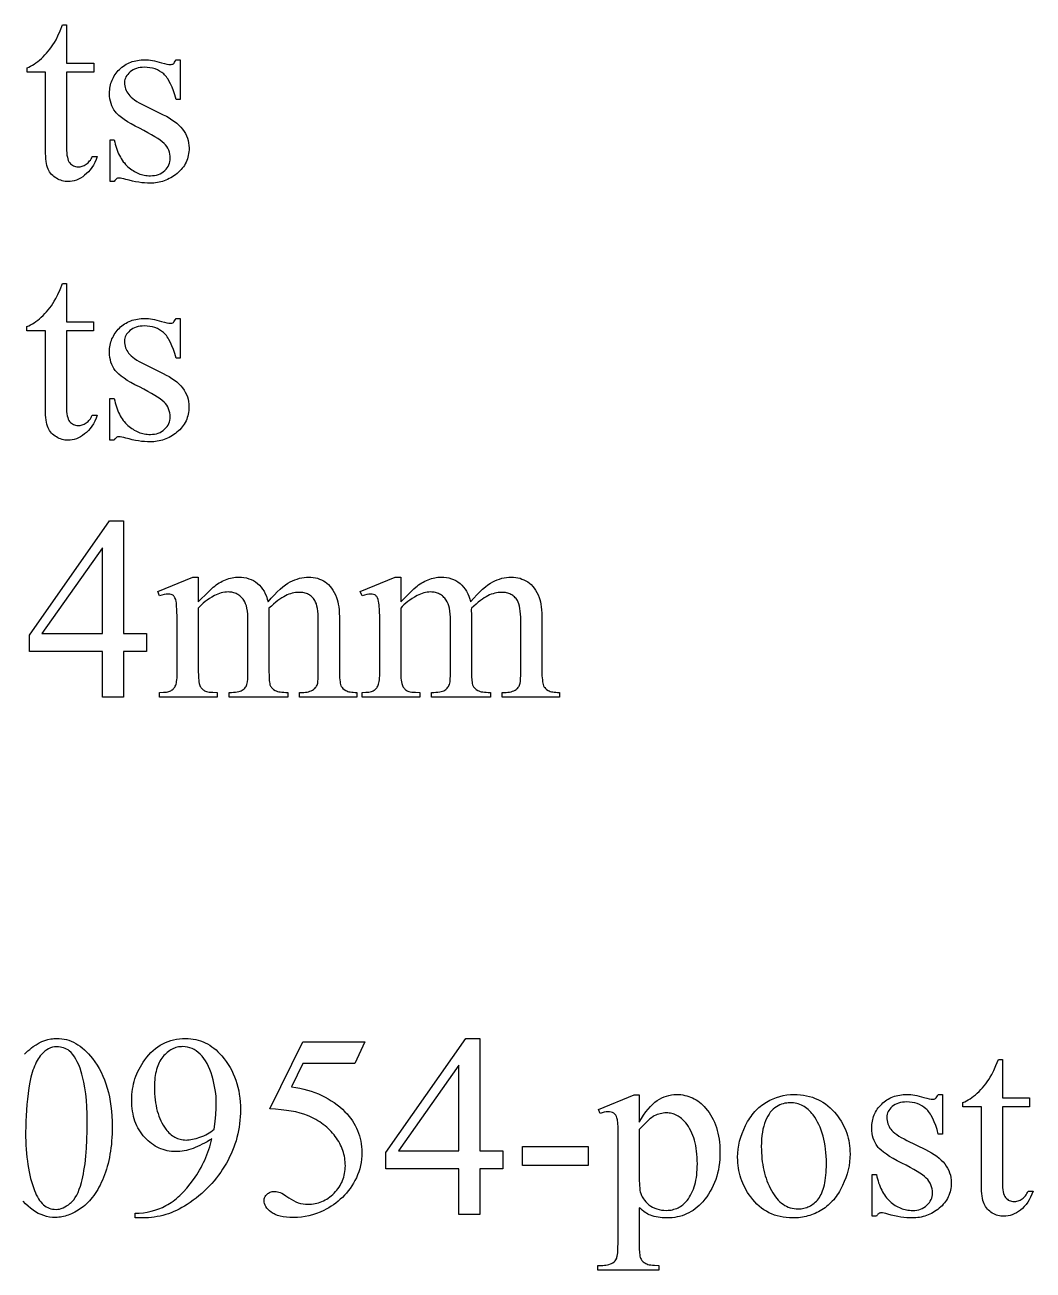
# Model space of a CAD drawing. Extents: x 9 to 960, y -397 to 558.
# Drawn here: x 549.7 to 666.7, y -397.3 to -252.9 of the extents above; entities that cross this region are included whole.
import ezdxf

# ---------------------------------------------------------------- set-up
doc = ezdxf.new("R2010")
doc.units = 0
doc.header["$MEASUREMENT"] = 0
for name, color, linetype in [('EXT', 1, 'CONTINUOUS'), ('INT', 5, 'CONTINUOUS'), ('POCKET_2_5MM', 3, 'CONTINUOUS'), ('TEXT', 18, 'CONTINUOUS')]:
    doc.layers.add(name, color=color, linetype=linetype)

msp = doc.modelspace()

# ---------------------------------------------------------------- linework, layer by layer
at = {"layer": 'EXT'}
for points in [[(554.54, -282.88), (554.54, -287.32), (557.69, -287.32), (557.69, -288.35), (554.54, -288.35), (554.54, -297.11), (554.54, -297.43), (554.56, -297.71), (554.59, -297.97), (554.63, -298.21), (554.68, -298.42), (554.75, -298.6), (554.82, -298.75), (554.91, -298.88), (555.01, -298.99), (555.11, -299.08), (555.22, -299.16), (555.34, -299.22), (555.47, -299.27), (555.6, -299.31), (555.73, -299.33), (555.88, -299.34), (556, -299.33), (556.12, -299.32), (556.24, -299.3), (556.36, -299.26), (556.47, -299.22), (556.59, -299.17), (556.71, -299.11), (556.82, -299.04), (556.93, -298.96), (557.04, -298.87), (557.14, -298.77), (557.23, -298.66), (557.31, -298.55), (557.39, -298.42), (557.46, -298.29), (557.53, -298.14), (558.1, -298.14), (557.97, -298.49), (557.82, -298.82), (557.66, -299.13), (557.48, -299.41), (557.29, -299.67), (557.09, -299.91), (556.87, -300.13), (556.64, -300.32), (556.41, -300.49), (556.17, -300.64), (555.93, -300.76), (555.69, -300.87), (555.44, -300.95), (555.2, -301), (554.95, -301.04), (554.7, -301.05), (554.53, -301.04), (554.36, -301.03), (554.19, -301), (554.03, -300.95), (553.86, -300.9), (553.7, -300.84), (553.53, -300.76), (553.37, -300.67), (553.21, -300.57), (553.07, -300.46), (552.93, -300.34), (552.81, -300.22), (552.69, -300.08), (552.59, -299.93), (552.49, -299.77), (552.41, -299.6), (552.34, -299.41), (552.28, -299.2), (552.22, -298.96), (552.18, -298.71), (552.15, -298.42), (552.12, -298.12), (552.11, -297.79), (552.1, -297.44), (552.1, -288.35), (549.96, -288.35), (549.96, -287.86), (550.17, -287.77), (550.37, -287.67), (550.58, -287.56), (550.78, -287.43), (550.99, -287.28), (551.2, -287.12), (551.41, -286.95), (551.62, -286.76), (551.83, -286.57), (552.03, -286.36), (552.23, -286.14), (552.42, -285.92), (552.61, -285.68), (552.79, -285.44), (552.97, -285.19), (553.13, -284.93), (553.32, -284.59), (553.54, -284.14), (553.79, -283.56), (554.08, -282.88)], [(567.74, -286.92), (567.74, -291.52), (567.25, -291.52), (567.1, -291), (566.95, -290.52), (566.78, -290.09), (566.61, -289.7), (566.42, -289.35), (566.33, -289.19), (566.23, -289.05), (566.13, -288.91), (566.03, -288.79), (565.92, -288.67), (565.81, -288.57), (565.58, -288.39), (565.34, -288.23), (565.09, -288.09), (564.81, -287.98), (564.53, -287.9), (564.23, -287.84), (563.91, -287.8), (563.58, -287.79), (563.32, -287.8), (563.09, -287.82), (562.86, -287.87), (562.64, -287.93), (562.44, -288), (562.25, -288.1), (562.07, -288.21), (561.91, -288.33), (561.76, -288.47), (561.63, -288.62), (561.52, -288.76), (561.43, -288.91), (561.36, -289.06), (561.32, -289.22), (561.29, -289.38), (561.28, -289.54), (561.28, -289.75), (561.31, -289.94), (561.34, -290.13), (561.39, -290.31), (561.46, -290.48), (561.54, -290.65), (561.64, -290.81), (561.75, -290.96), (561.88, -291.11), (562.04, -291.27), (562.22, -291.42), (562.44, -291.58), (562.69, -291.75), (562.96, -291.91), (563.27, -292.08), (563.61, -292.24), (565.76, -293.29), (566.12, -293.48), (566.46, -293.67), (566.78, -293.87), (567.07, -294.08), (567.34, -294.29), (567.58, -294.52), (567.81, -294.75), (568.01, -294.98), (568.18, -295.23), (568.33, -295.48), (568.46, -295.74), (568.57, -296), (568.65, -296.28), (568.71, -296.56), (568.74, -296.85), (568.75, -297.14), (568.75, -297.37), (568.73, -297.59), (568.7, -297.81), (568.67, -298.02), (568.62, -298.22), (568.56, -298.42), (568.49, -298.62), (568.41, -298.81), (568.31, -298.99), (568.21, -299.17), (568.09, -299.34), (567.97, -299.5), (567.83, -299.66), (567.69, -299.82), (567.53, -299.97), (567.36, -300.11), (567.18, -300.25), (567.01, -300.38), (566.83, -300.5), (566.64, -300.61), (566.46, -300.71), (566.27, -300.8), (566.08, -300.88), (565.88, -300.96), (565.69, -301.02), (565.49, -301.08), (565.29, -301.13), (565.08, -301.17), (564.88, -301.2), (564.67, -301.22), (564.45, -301.24), (564.24, -301.24), (563.93, -301.23), (563.6, -301.21), (563.26, -301.18), (562.91, -301.13), (562.55, -301.07), (562.18, -300.99), (561.8, -300.9), (561.41, -300.8), (561.18, -300.73), (560.97, -300.69), (560.78, -300.66), (560.61, -300.65), (560.53, -300.66), (560.45, -300.67), (560.38, -300.7), (560.31, -300.75), (560.25, -300.8), (560.19, -300.87), (560.13, -300.94), (560.08, -301.03), (559.59, -301.03), (559.59, -296.21), (560.08, -296.21), (560.14, -296.47), (560.2, -296.71), (560.26, -296.95), (560.33, -297.18), (560.41, -297.4), (560.5, -297.62), (560.59, -297.82), (560.68, -298.02), (560.78, -298.21), (560.89, -298.39), (561, -298.57), (561.12, -298.74), (561.25, -298.89), (561.38, -299.05), (561.52, -299.19), (561.66, -299.32), (561.81, -299.45), (561.95, -299.57), (562.11, -299.68), (562.26, -299.78), (562.41, -299.88), (562.57, -299.96), (562.73, -300.04), (562.89, -300.11), (563.06, -300.17), (563.23, -300.22), (563.39, -300.27), (563.56, -300.3), (563.74, -300.33), (563.91, -300.35), (564.09, -300.37), (564.27, -300.37), (564.52, -300.36), (564.76, -300.33), (564.98, -300.29), (565.19, -300.22), (565.4, -300.14), (565.58, -300.03), (565.76, -299.91), (565.93, -299.77), (566.08, -299.62), (566.21, -299.46), (566.32, -299.29), (566.41, -299.11), (566.48, -298.93), (566.53, -298.74), (566.56, -298.54), (566.57, -298.33), (566.56, -298.09), (566.53, -297.85), (566.47, -297.62), (566.39, -297.4), (566.29, -297.19), (566.17, -296.99), (566.02, -296.8), (565.86, -296.62), (565.65, -296.44), (565.41, -296.25), (565.12, -296.05), (564.78, -295.84), (564.41, -295.61), (563.98, -295.38), (563.51, -295.13), (563, -294.87), (562.49, -294.61), (562.02, -294.35), (561.6, -294.1), (561.23, -293.86), (560.9, -293.62), (560.62, -293.39), (560.39, -293.17), (560.29, -293.06), (560.2, -292.95), (560.04, -292.73), (559.91, -292.5), (559.79, -292.26), (559.7, -292), (559.63, -291.73), (559.58, -291.44), (559.55, -291.14), (559.54, -290.83), (559.54, -290.62), (559.55, -290.42), (559.58, -290.22), (559.61, -290.03), (559.65, -289.84), (559.7, -289.65), (559.75, -289.47), (559.82, -289.3), (559.9, -289.13), (559.98, -288.96), (560.08, -288.79), (560.18, -288.63), (560.29, -288.48), (560.41, -288.33), (560.54, -288.18), (560.68, -288.04), (560.82, -287.9), (560.97, -287.78), (561.13, -287.66), (561.29, -287.55), (561.46, -287.45), (561.63, -287.36), (561.81, -287.27), (561.99, -287.2), (562.18, -287.13), (562.37, -287.08), (562.57, -287.03), (562.77, -286.99), (562.98, -286.96), (563.19, -286.94), (563.41, -286.92), (563.64, -286.92), (563.84, -286.92), (564.06, -286.94), (564.28, -286.97), (564.52, -287), (564.76, -287.05), (565.02, -287.11), (565.57, -287.26), (565.91, -287.36), (566.19, -287.42), (566.41, -287.47), (566.57, -287.48), (566.68, -287.47), (566.78, -287.45), (566.87, -287.42), (566.94, -287.38), (567.01, -287.31), (567.08, -287.21), (567.16, -287.08), (567.25, -286.92)]]:
    msp.add_lwpolyline(points, close=True, dxfattribs=at)
at = {"layer": 'INT'}
for points in [[(554.54, -252.88), (554.54, -257.32), (557.7, -257.32), (557.7, -258.35), (554.54, -258.35), (554.54, -267.11), (554.55, -267.43), (554.57, -267.71), (554.6, -267.97), (554.64, -268.21), (554.69, -268.42), (554.75, -268.6), (554.83, -268.75), (554.92, -268.88), (555.02, -268.99), (555.12, -269.08), (555.23, -269.16), (555.35, -269.22), (555.47, -269.27), (555.6, -269.31), (555.74, -269.33), (555.88, -269.34), (556.01, -269.33), (556.13, -269.32), (556.25, -269.3), (556.36, -269.26), (556.48, -269.22), (556.6, -269.17), (556.71, -269.11), (556.83, -269.04), (556.94, -268.96), (557.04, -268.87), (557.14, -268.77), (557.23, -268.66), (557.32, -268.55), (557.4, -268.42), (557.47, -268.29), (557.54, -268.14), (558.11, -268.14), (557.98, -268.49), (557.83, -268.82), (557.66, -269.13), (557.49, -269.41), (557.3, -269.67), (557.1, -269.91), (556.88, -270.13), (556.65, -270.32), (556.42, -270.49), (556.18, -270.64), (555.94, -270.76), (555.69, -270.87), (555.45, -270.95), (555.2, -271), (554.95, -271.04), (554.71, -271.05), (554.54, -271.04), (554.37, -271.03), (554.2, -271), (554.03, -270.95), (553.87, -270.9), (553.7, -270.84), (553.54, -270.76), (553.38, -270.67), (553.22, -270.57), (553.07, -270.46), (552.94, -270.34), (552.81, -270.22), (552.7, -270.08), (552.59, -269.93), (552.5, -269.77), (552.42, -269.6), (552.35, -269.41), (552.28, -269.2), (552.23, -268.96), (552.19, -268.71), (552.15, -268.42), (552.13, -268.12), (552.11, -267.79), (552.11, -267.44), (552.11, -258.35), (549.97, -258.35), (549.97, -257.86), (550.17, -257.77), (550.38, -257.67), (550.58, -257.56), (550.79, -257.43), (551, -257.28), (551.21, -257.12), (551.42, -256.95), (551.63, -256.76), (551.84, -256.57), (552.04, -256.36), (552.24, -256.14), (552.43, -255.92), (552.62, -255.68), (552.8, -255.44), (552.97, -255.19), (553.14, -254.93), (553.33, -254.59), (553.55, -254.14), (553.8, -253.56), (554.09, -252.88)], [(567.74, -256.92), (567.74, -261.52), (567.26, -261.52), (567.11, -261), (566.96, -260.52), (566.79, -260.09), (566.62, -259.7), (566.43, -259.35), (566.34, -259.19), (566.24, -259.05), (566.14, -258.91), (566.03, -258.79), (565.93, -258.67), (565.82, -258.57), (565.59, -258.39), (565.35, -258.23), (565.09, -258.09), (564.82, -257.98), (564.53, -257.9), (564.23, -257.84), (563.92, -257.8), (563.58, -257.79), (563.33, -257.8), (563.09, -257.82), (562.87, -257.87), (562.65, -257.93), (562.45, -258), (562.26, -258.1), (562.08, -258.21), (561.92, -258.33), (561.77, -258.47), (561.64, -258.62), (561.53, -258.76), (561.44, -258.91), (561.37, -259.06), (561.32, -259.22), (561.29, -259.38), (561.28, -259.54), (561.29, -259.75), (561.31, -259.94), (561.35, -260.13), (561.4, -260.31), (561.47, -260.48), (561.55, -260.65), (561.64, -260.81), (561.76, -260.96), (561.88, -261.11), (562.04, -261.27), (562.23, -261.42), (562.45, -261.58), (562.7, -261.75), (562.97, -261.91), (563.28, -262.08), (563.61, -262.24), (565.77, -263.29), (566.13, -263.48), (566.47, -263.67), (566.78, -263.87), (567.08, -264.08), (567.35, -264.29), (567.59, -264.52), (567.81, -264.75), (568.01, -264.98), (568.19, -265.23), (568.34, -265.48), (568.47, -265.74), (568.57, -266), (568.66, -266.28), (568.71, -266.56), (568.75, -266.85), (568.76, -267.14), (568.76, -267.37), (568.74, -267.59), (568.71, -267.81), (568.67, -268.02), (568.62, -268.22), (568.57, -268.42), (568.49, -268.62), (568.41, -268.81), (568.32, -268.99), (568.22, -269.17), (568.1, -269.34), (567.98, -269.5), (567.84, -269.66), (567.69, -269.82), (567.54, -269.97), (567.37, -270.11), (567.19, -270.25), (567.01, -270.38), (566.83, -270.5), (566.65, -270.61), (566.46, -270.71), (566.28, -270.8), (566.08, -270.88), (565.89, -270.96), (565.69, -271.02), (565.5, -271.08), (565.29, -271.13), (565.09, -271.17), (564.88, -271.2), (564.67, -271.22), (564.46, -271.24), (564.25, -271.24), (563.93, -271.23), (563.61, -271.21), (563.27, -271.18), (562.92, -271.13), (562.56, -271.07), (562.19, -270.99), (561.81, -270.9), (561.42, -270.8), (561.18, -270.73), (560.97, -270.69), (560.79, -270.66), (560.62, -270.65), (560.54, -270.66), (560.46, -270.67), (560.39, -270.7), (560.32, -270.75), (560.25, -270.8), (560.19, -270.87), (560.14, -270.94), (560.09, -271.03), (559.6, -271.03), (559.6, -266.21), (560.09, -266.21), (560.14, -266.47), (560.2, -266.71), (560.27, -266.95), (560.34, -267.18), (560.42, -267.4), (560.5, -267.62), (560.59, -267.82), (560.69, -268.02), (560.79, -268.21), (560.9, -268.39), (561.01, -268.57), (561.13, -268.74), (561.26, -268.89), (561.39, -269.05), (561.52, -269.19), (561.67, -269.32), (561.81, -269.45), (561.96, -269.57), (562.11, -269.68), (562.27, -269.78), (562.42, -269.88), (562.58, -269.96), (562.74, -270.04), (562.9, -270.11), (563.07, -270.17), (563.23, -270.22), (563.4, -270.27), (563.57, -270.3), (563.75, -270.33), (563.92, -270.35), (564.1, -270.37), (564.28, -270.37), (564.53, -270.36), (564.76, -270.33), (564.99, -270.29), (565.2, -270.22), (565.4, -270.14), (565.59, -270.03), (565.77, -269.91), (565.94, -269.77), (566.09, -269.62), (566.22, -269.46), (566.33, -269.29), (566.42, -269.11), (566.49, -268.93), (566.54, -268.74), (566.57, -268.54), (566.58, -268.33), (566.57, -268.09), (566.53, -267.85), (566.48, -267.62), (566.4, -267.4), (566.3, -267.19), (566.18, -266.99), (566.03, -266.8), (565.86, -266.62), (565.66, -266.44), (565.42, -266.25), (565.13, -266.05), (564.79, -265.84), (564.41, -265.61), (563.99, -265.38), (563.52, -265.13), (563.01, -264.87), (562.5, -264.61), (562.03, -264.35), (561.61, -264.1), (561.24, -263.86), (560.91, -263.62), (560.63, -263.39), (560.4, -263.17), (560.3, -263.06), (560.21, -262.95), (560.05, -262.73), (559.92, -262.5), (559.8, -262.26), (559.71, -262), (559.64, -261.73), (559.58, -261.44), (559.55, -261.14), (559.54, -260.83), (559.55, -260.62), (559.56, -260.42), (559.58, -260.22), (559.61, -260.03), (559.65, -259.84), (559.7, -259.65), (559.76, -259.47), (559.83, -259.3), (559.9, -259.13), (559.99, -258.96), (560.08, -258.79), (560.19, -258.63), (560.3, -258.48), (560.42, -258.33), (560.55, -258.18), (560.69, -258.04), (560.83, -257.9), (560.98, -257.78), (561.14, -257.66), (561.3, -257.55), (561.47, -257.45), (561.64, -257.36), (561.81, -257.27), (562, -257.2), (562.18, -257.13), (562.38, -257.08), (562.57, -257.03), (562.78, -256.99), (562.99, -256.96), (563.2, -256.94), (563.42, -256.92), (563.64, -256.92), (563.85, -256.92), (564.06, -256.94), (564.29, -256.97), (564.52, -257), (564.77, -257.05), (565.03, -257.11), (565.58, -257.26), (565.92, -257.36), (566.2, -257.42), (566.42, -257.47), (566.58, -257.48), (566.69, -257.47), (566.79, -257.45), (566.87, -257.42), (566.95, -257.38), (567.02, -257.31), (567.09, -257.21), (567.17, -257.08), (567.26, -256.92)]]:
    msp.add_lwpolyline(points, close=True, dxfattribs=at)
at = {"layer": 'POCKET_2_5MM'}
for points in [[(563.83, -323.45), (563.83, -325.55), (561.14, -325.55), (561.14, -330.83), (558.71, -330.83), (558.71, -325.55), (550.24, -325.55), (550.24, -323.66), (559.52, -310.41), (561.14, -310.41), (561.14, -323.45)], [(558.71, -323.45), (558.71, -313.53), (551.69, -323.45)], [(569.83, -319.8), (571, -318.63), (571.36, -318.29), (571.57, -318.1), (571.74, -317.96), (571.91, -317.83), (572.08, -317.71), (572.26, -317.6), (572.44, -317.5), (572.62, -317.4), (572.81, -317.31), (573, -317.23), (573.19, -317.16), (573.38, -317.09), (573.57, -317.04), (573.76, -317), (573.95, -316.96), (574.14, -316.94), (574.33, -316.92), (574.52, -316.92), (574.83, -316.93), (575.13, -316.97), (575.42, -317.02), (575.7, -317.1), (575.97, -317.21), (576.22, -317.33), (576.47, -317.48), (576.7, -317.66), (576.92, -317.85), (577.12, -318.07), (577.3, -318.3), (577.47, -318.56), (577.61, -318.84), (577.74, -319.14), (577.84, -319.46), (577.93, -319.8), (578.3, -319.37), (578.66, -318.99), (579, -318.64), (579.33, -318.33), (579.64, -318.06), (579.94, -317.82), (580.22, -317.63), (580.49, -317.47), (580.76, -317.34), (581.02, -317.23), (581.29, -317.14), (581.56, -317.06), (581.83, -317), (582.1, -316.95), (582.37, -316.93), (582.65, -316.92), (582.91, -316.93), (583.17, -316.95), (583.42, -317), (583.66, -317.06), (583.9, -317.14), (584.13, -317.23), (584.35, -317.34), (584.56, -317.47), (584.76, -317.62), (584.95, -317.79), (585.13, -317.99), (585.3, -318.2), (585.46, -318.44), (585.61, -318.7), (585.75, -318.98), (585.88, -319.28), (585.95, -319.51), (586.02, -319.77), (586.08, -320.06), (586.12, -320.38), (586.16, -320.73), (586.18, -321.11), (586.2, -321.52), (586.2, -321.96), (586.2, -327.77), (586.21, -328.36), (586.23, -328.61), (586.25, -328.84), (586.28, -329.05), (586.31, -329.23), (586.35, -329.38), (586.39, -329.51), (586.43, -329.59), (586.48, -329.67), (586.54, -329.74), (586.6, -329.82), (586.76, -329.95), (586.94, -330.07), (587.05, -330.12), (587.17, -330.17), (587.31, -330.21), (587.46, -330.24), (587.63, -330.26), (587.82, -330.28), (588.02, -330.29), (588.24, -330.3), (588.24, -330.83), (581.57, -330.83), (581.57, -330.3), (581.85, -330.3), (582.06, -330.29), (582.26, -330.28), (582.45, -330.25), (582.63, -330.21), (582.79, -330.16), (582.94, -330.11), (583.08, -330.04), (583.21, -329.96), (583.29, -329.89), (583.37, -329.82), (583.44, -329.74), (583.5, -329.65), (583.56, -329.55), (583.61, -329.45), (583.65, -329.33), (583.69, -329.21), (583.72, -329.02), (583.74, -328.72), (583.75, -328.31), (583.75, -327.77), (583.75, -321.96), (583.75, -321.57), (583.73, -321.2), (583.7, -320.86), (583.65, -320.55), (583.6, -320.28), (583.53, -320.03), (583.45, -319.82), (583.36, -319.63), (583.28, -319.52), (583.2, -319.41), (583.12, -319.31), (583.02, -319.22), (582.93, -319.14), (582.83, -319.06), (582.72, -318.99), (582.61, -318.92), (582.49, -318.87), (582.37, -318.82), (582.24, -318.78), (582.1, -318.75), (581.96, -318.72), (581.82, -318.7), (581.67, -318.69), (581.51, -318.69), (581.32, -318.7), (581.12, -318.71), (580.92, -318.74), (580.73, -318.79), (580.53, -318.84), (580.34, -318.91), (580.14, -318.99), (579.94, -319.08), (579.74, -319.19), (579.53, -319.32), (579.3, -319.47), (579.07, -319.64), (578.83, -319.83), (578.57, -320.04), (578.31, -320.28), (578.03, -320.53), (578, -320.69), (578.03, -321.33), (578.03, -327.77), (578.04, -328.4), (578.07, -328.9), (578.09, -329.1), (578.12, -329.27), (578.15, -329.4), (578.19, -329.5), (578.23, -329.58), (578.28, -329.66), (578.34, -329.74), (578.41, -329.81), (578.49, -329.88), (578.57, -329.95), (578.77, -330.07), (578.88, -330.12), (579.02, -330.17), (579.17, -330.21), (579.35, -330.24), (579.54, -330.26), (579.75, -330.28), (579.98, -330.29), (580.23, -330.3), (580.23, -330.83), (573.4, -330.83), (573.4, -330.3), (573.67, -330.29), (573.92, -330.28), (574.14, -330.26), (574.35, -330.23), (574.53, -330.19), (574.69, -330.15), (574.82, -330.09), (574.94, -330.03), (575.04, -329.96), (575.14, -329.88), (575.22, -329.79), (575.3, -329.7), (575.37, -329.6), (575.43, -329.48), (575.48, -329.36), (575.52, -329.23), (575.56, -329.05), (575.58, -328.74), (575.59, -328.32), (575.6, -327.77), (575.6, -321.96), (575.59, -321.56), (575.57, -321.2), (575.53, -320.85), (575.48, -320.54), (575.41, -320.26), (575.32, -320.01), (575.22, -319.78), (575.11, -319.59), (575.03, -319.47), (574.94, -319.37), (574.85, -319.27), (574.75, -319.18), (574.65, -319.09), (574.55, -319.01), (574.44, -318.94), (574.33, -318.88), (574.22, -318.83), (574.1, -318.78), (573.97, -318.74), (573.85, -318.7), (573.72, -318.68), (573.58, -318.66), (573.44, -318.65), (573.3, -318.64), (573.1, -318.65), (572.9, -318.67), (572.7, -318.7), (572.5, -318.75), (572.31, -318.81), (572.11, -318.89), (571.91, -318.97), (571.72, -319.07), (571.42, -319.24), (571.14, -319.41), (570.88, -319.58), (570.63, -319.76), (570.41, -319.95), (570.2, -320.14), (570.01, -320.33), (569.83, -320.53), (569.83, -327.77), (569.84, -328.38), (569.86, -328.64), (569.88, -328.87), (569.9, -329.07), (569.93, -329.24), (569.97, -329.39), (570.01, -329.5), (570.06, -329.6), (570.12, -329.69), (570.18, -329.77), (570.24, -329.85), (570.31, -329.92), (570.39, -329.99), (570.47, -330.04), (570.56, -330.1), (570.66, -330.14), (570.79, -330.18), (570.94, -330.22), (571.11, -330.25), (571.3, -330.27), (571.52, -330.28), (572.03, -330.3), (572.03, -330.83), (565.35, -330.83), (565.35, -330.3), (565.78, -330.28), (565.96, -330.27), (566.14, -330.25), (566.29, -330.22), (566.43, -330.18), (566.54, -330.14), (566.64, -330.1), (566.73, -330.04), (566.82, -329.98), (566.9, -329.91), (566.97, -329.84), (567.04, -329.76), (567.1, -329.67), (567.15, -329.57), (567.21, -329.46), (567.25, -329.34), (567.29, -329.19), (567.32, -329.02), (567.35, -328.82), (567.37, -328.6), (567.38, -328.35), (567.4, -327.77), (567.4, -322.61), (567.39, -321.6), (567.36, -320.78), (567.32, -320.16), (567.3, -319.92), (567.26, -319.74), (567.21, -319.51), (567.13, -319.32), (567.09, -319.25), (567.04, -319.18), (566.99, -319.12), (566.94, -319.07), (566.88, -319.02), (566.82, -318.98), (566.68, -318.93), (566.52, -318.89), (566.33, -318.88), (566.12, -318.89), (565.88, -318.94), (565.62, -319.01), (565.35, -319.1), (565.13, -318.57), (569.2, -316.92), (569.83, -316.92)], [(593.33, -319.8), (594.5, -318.63), (594.86, -318.29), (595.07, -318.1), (595.23, -317.96), (595.4, -317.83), (595.58, -317.71), (595.76, -317.6), (595.94, -317.5), (596.12, -317.4), (596.31, -317.31), (596.5, -317.23), (596.69, -317.16), (596.88, -317.09), (597.07, -317.04), (597.26, -317), (597.45, -316.96), (597.64, -316.94), (597.83, -316.92), (598.02, -316.92), (598.33, -316.93), (598.63, -316.97), (598.92, -317.02), (599.2, -317.1), (599.46, -317.21), (599.72, -317.33), (599.96, -317.48), (600.2, -317.66), (600.42, -317.85), (600.62, -318.07), (600.8, -318.3), (600.96, -318.56), (601.11, -318.84), (601.23, -319.14), (601.34, -319.46), (601.42, -319.8), (601.8, -319.37), (602.15, -318.99), (602.5, -318.64), (602.82, -318.33), (603.14, -318.06), (603.44, -317.82), (603.72, -317.63), (603.99, -317.47), (604.25, -317.34), (604.52, -317.23), (604.78, -317.14), (605.05, -317.06), (605.32, -317), (605.59, -316.95), (605.87, -316.93), (606.14, -316.92), (606.41, -316.93), (606.67, -316.95), (606.92, -317), (607.16, -317.06), (607.39, -317.14), (607.62, -317.23), (607.84, -317.34), (608.05, -317.47), (608.26, -317.62), (608.45, -317.79), (608.63, -317.99), (608.8, -318.2), (608.96, -318.44), (609.11, -318.7), (609.25, -318.98), (609.37, -319.28), (609.45, -319.51), (609.52, -319.77), (609.57, -320.06), (609.62, -320.38), (609.65, -320.73), (609.68, -321.11), (609.69, -321.52), (609.7, -321.96), (609.7, -327.77), (609.71, -328.36), (609.72, -328.61), (609.75, -328.84), (609.77, -329.05), (609.81, -329.23), (609.84, -329.38), (609.89, -329.51), (609.93, -329.59), (609.98, -329.67), (610.04, -329.74), (610.1, -329.82), (610.25, -329.95), (610.44, -330.07), (610.54, -330.12), (610.67, -330.17), (610.8, -330.21), (610.96, -330.24), (611.13, -330.26), (611.31, -330.28), (611.52, -330.29), (611.73, -330.3), (611.73, -330.83), (605.07, -330.83), (605.07, -330.3), (605.35, -330.3), (605.56, -330.29), (605.76, -330.28), (605.95, -330.25), (606.12, -330.21), (606.28, -330.16), (606.44, -330.11), (606.58, -330.04), (606.7, -329.96), (606.79, -329.89), (606.86, -329.82), (606.93, -329.74), (606.99, -329.65), (607.05, -329.55), (607.1, -329.45), (607.15, -329.33), (607.19, -329.21), (607.22, -329.02), (607.23, -328.72), (607.25, -328.31), (607.25, -327.77), (607.25, -321.96), (607.24, -321.57), (607.22, -321.2), (607.19, -320.86), (607.15, -320.55), (607.09, -320.28), (607.03, -320.03), (606.94, -319.82), (606.85, -319.63), (606.78, -319.52), (606.7, -319.41), (606.61, -319.31), (606.52, -319.22), (606.42, -319.14), (606.32, -319.06), (606.22, -318.99), (606.1, -318.92), (605.98, -318.87), (605.86, -318.82), (605.73, -318.78), (605.6, -318.75), (605.46, -318.72), (605.31, -318.7), (605.16, -318.69), (605.01, -318.69), (604.81, -318.7), (604.62, -318.71), (604.42, -318.74), (604.22, -318.79), (604.03, -318.84), (603.83, -318.91), (603.63, -318.99), (603.44, -319.08), (603.23, -319.19), (603.02, -319.32), (602.8, -319.47), (602.56, -319.64), (602.32, -319.83), (602.07, -320.04), (601.8, -320.28), (601.53, -320.53), (601.5, -320.69), (601.53, -321.33), (601.53, -327.77), (601.54, -328.4), (601.57, -328.9), (601.59, -329.1), (601.61, -329.27), (601.65, -329.4), (601.68, -329.5), (601.72, -329.58), (601.78, -329.66), (601.84, -329.74), (601.9, -329.81), (601.98, -329.88), (602.07, -329.95), (602.26, -330.07), (602.38, -330.12), (602.52, -330.17), (602.67, -330.21), (602.84, -330.24), (603.03, -330.26), (603.25, -330.28), (603.48, -330.29), (603.72, -330.3), (603.72, -330.83), (596.9, -330.83), (596.9, -330.3), (597.16, -330.29), (597.41, -330.28), (597.64, -330.26), (597.84, -330.23), (598.02, -330.19), (598.18, -330.15), (598.32, -330.09), (598.44, -330.03), (598.54, -329.96), (598.63, -329.88), (598.72, -329.79), (598.79, -329.7), (598.86, -329.6), (598.92, -329.48), (598.97, -329.36), (599.02, -329.23), (599.05, -329.05), (599.07, -328.74), (599.09, -328.32), (599.09, -327.77), (599.09, -321.96), (599.09, -321.56), (599.06, -321.2), (599.02, -320.85), (598.97, -320.54), (598.9, -320.26), (598.82, -320.01), (598.72, -319.78), (598.61, -319.59), (598.52, -319.47), (598.44, -319.37), (598.34, -319.27), (598.25, -319.18), (598.15, -319.09), (598.05, -319.01), (597.94, -318.94), (597.83, -318.88), (597.71, -318.83), (597.59, -318.78), (597.47, -318.74), (597.34, -318.7), (597.21, -318.68), (597.08, -318.66), (596.94, -318.65), (596.79, -318.64), (596.59, -318.65), (596.39, -318.67), (596.2, -318.7), (596, -318.75), (595.8, -318.81), (595.61, -318.89), (595.41, -318.97), (595.21, -319.07), (594.92, -319.24), (594.64, -319.41), (594.37, -319.58), (594.13, -319.76), (593.9, -319.95), (593.69, -320.14), (593.5, -320.33), (593.33, -320.53), (593.33, -327.77), (593.34, -328.38), (593.35, -328.64), (593.37, -328.87), (593.4, -329.07), (593.43, -329.24), (593.47, -329.39), (593.51, -329.5), (593.56, -329.6), (593.61, -329.69), (593.67, -329.77), (593.74, -329.85), (593.81, -329.92), (593.89, -329.99), (593.97, -330.04), (594.06, -330.1), (594.16, -330.14), (594.28, -330.18), (594.43, -330.22), (594.6, -330.25), (594.8, -330.27), (595.02, -330.28), (595.52, -330.3), (595.52, -330.83), (588.84, -330.83), (588.84, -330.3), (589.27, -330.28), (589.46, -330.27), (589.63, -330.25), (589.78, -330.22), (589.92, -330.18), (590.04, -330.14), (590.14, -330.1), (590.23, -330.04), (590.31, -329.98), (590.39, -329.91), (590.46, -329.84), (590.53, -329.76), (590.59, -329.67), (590.65, -329.57), (590.7, -329.46), (590.75, -329.34), (590.78, -329.19), (590.82, -329.02), (590.84, -328.82), (590.87, -328.6), (590.88, -328.35), (590.89, -327.77), (590.89, -322.61), (590.88, -321.6), (590.86, -320.78), (590.82, -320.16), (590.79, -319.92), (590.76, -319.74), (590.7, -319.51), (590.63, -319.32), (590.58, -319.25), (590.54, -319.18), (590.49, -319.12), (590.44, -319.07), (590.38, -319.02), (590.31, -318.98), (590.17, -318.93), (590.01, -318.89), (589.83, -318.88), (589.61, -318.89), (589.38, -318.94), (589.12, -319.01), (588.84, -319.1), (588.62, -318.57), (592.69, -316.92), (593.33, -316.92)]]:
    msp.add_lwpolyline(points, close=True, dxfattribs=at)
at = {"layer": 'TEXT'}
msp.add_lwpolyline([(549.68, -372.25), (549.87, -372.06), (550.07, -371.87), (550.27, -371.7), (550.47, -371.53), (550.69, -371.37), (551.02, -371.15), (551.36, -370.95), (551.69, -370.79), (552.04, -370.65), (552.38, -370.55), (552.73, -370.47), (552.9, -370.45), (553.08, -370.43), (553.25, -370.42), (553.43, -370.41), (553.71, -370.42), (554, -370.45), (554.28, -370.5), (554.55, -370.56), (554.82, -370.64), (555.09, -370.74), (555.35, -370.86), (555.61, -371), (555.87, -371.16), (556.12, -371.33), (556.37, -371.52), (556.62, -371.73), (556.86, -371.96), (557.09, -372.21), (557.33, -372.48), (557.56, -372.76), (557.84, -373.13), (558.09, -373.52), (558.34, -373.92), (558.56, -374.34), (558.76, -374.78), (558.95, -375.23), (559.12, -375.7), (559.27, -376.18), (559.41, -376.68), (559.52, -377.2), (559.62, -377.73), (559.7, -378.28), (559.76, -378.84), (559.81, -379.43), (559.84, -380.02), (559.85, -380.64), (559.84, -381.07), (559.83, -381.49), (559.81, -381.9), (559.78, -382.31), (559.75, -382.71), (559.7, -383.1), (559.65, -383.48), (559.59, -383.85), (559.53, -384.22), (559.45, -384.58), (559.37, -384.93), (559.28, -385.27), (559.18, -385.6), (559.08, -385.93), (558.96, -386.24), (558.84, -386.55), (558.71, -386.85), (558.58, -387.14), (558.45, -387.42), (558.31, -387.68), (558.16, -387.94), (558.01, -388.19), (557.86, -388.42), (557.7, -388.65), (557.54, -388.87), (557.37, -389.07), (557.2, -389.27), (557.03, -389.45), (556.85, -389.62), (556.66, -389.79), (556.48, -389.94), (556.28, -390.08), (555.9, -390.34), (555.51, -390.56), (555.13, -390.75), (554.94, -390.83), (554.75, -390.91), (554.57, -390.97), (554.38, -391.03), (554.2, -391.07), (554.01, -391.11), (553.83, -391.14), (553.64, -391.16), (553.46, -391.18), (553.28, -391.18), (552.93, -391.17), (552.58, -391.13), (552.24, -391.06), (551.91, -390.97), (551.59, -390.85), (551.27, -390.71), (550.96, -390.54), (550.66, -390.34), (550.37, -390.11), (550.08, -389.86), (549.8, -389.59), (549.53, -389.28)], dxfattribs=at)
for points in [[(562.51, -391.24), (562.51, -390.69), (562.99, -390.67), (563.46, -390.63), (563.92, -390.56), (564.37, -390.46), (564.81, -390.33), (565.24, -390.18), (565.67, -390.01), (566.08, -389.8), (566.29, -389.69), (566.5, -389.57), (566.7, -389.43), (566.9, -389.29), (567.11, -389.14), (567.31, -388.97), (567.51, -388.8), (567.71, -388.62), (567.91, -388.42), (568.11, -388.22), (568.5, -387.78), (568.89, -387.3), (569.28, -386.79), (569.47, -386.52), (569.65, -386.24), (569.82, -385.96), (569.99, -385.68), (570.15, -385.4), (570.3, -385.11), (570.45, -384.82), (570.58, -384.53), (570.71, -384.23), (570.84, -383.93), (570.95, -383.62), (571.06, -383.32), (571.16, -383), (571.26, -382.69), (571.34, -382.37), (571.42, -382.05), (571.14, -382.23), (570.85, -382.4), (570.57, -382.56), (570.29, -382.7), (570.02, -382.84), (569.75, -382.96), (569.48, -383.07), (569.22, -383.17), (568.96, -383.26), (568.7, -383.33), (568.45, -383.4), (568.2, -383.45), (567.95, -383.49), (567.71, -383.52), (567.47, -383.54), (567.23, -383.54), (566.97, -383.54), (566.72, -383.52), (566.46, -383.48), (566.22, -383.44), (565.98, -383.38), (565.74, -383.31), (565.5, -383.23), (565.28, -383.13), (565.05, -383.03), (564.83, -382.9), (564.62, -382.77), (564.41, -382.62), (564.21, -382.47), (564.01, -382.29), (563.81, -382.11), (563.62, -381.91), (563.44, -381.7), (563.27, -381.49), (563.11, -381.26), (562.96, -381.03), (562.83, -380.79), (562.7, -380.54), (562.59, -380.28), (562.49, -380.01), (562.4, -379.74), (562.33, -379.46), (562.26, -379.17), (562.21, -378.87), (562.17, -378.56), (562.14, -378.24), (562.12, -377.92), (562.12, -377.58), (562.12, -377.26), (562.14, -376.94), (562.17, -376.62), (562.21, -376.31), (562.26, -376), (562.33, -375.69), (562.4, -375.4), (562.49, -375.1), (562.59, -374.81), (562.7, -374.53), (562.83, -374.24), (562.96, -373.97), (563.11, -373.7), (563.27, -373.43), (563.44, -373.17), (563.62, -372.91), (563.85, -372.61), (564.09, -372.32), (564.34, -372.06), (564.6, -371.82), (564.86, -371.59), (565.14, -371.39), (565.42, -371.2), (565.71, -371.04), (566.01, -370.89), (566.32, -370.77), (566.64, -370.66), (566.96, -370.57), (567.3, -370.5), (567.64, -370.45), (567.99, -370.42), (568.36, -370.41), (568.66, -370.42), (568.96, -370.45), (569.25, -370.49), (569.54, -370.54), (569.83, -370.61), (570.1, -370.7), (570.38, -370.8), (570.64, -370.92), (570.9, -371.06), (571.16, -371.21), (571.41, -371.38), (571.65, -371.56), (571.89, -371.76), (572.12, -371.97), (572.35, -372.2), (572.57, -372.45), (572.83, -372.77), (573.08, -373.1), (573.31, -373.44), (573.52, -373.78), (573.71, -374.14), (573.89, -374.51), (574.05, -374.88), (574.19, -375.27), (574.31, -375.66), (574.42, -376.06), (574.52, -376.48), (574.59, -376.9), (574.65, -377.33), (574.69, -377.77), (574.72, -378.22), (574.73, -378.67), (574.72, -379.09), (574.7, -379.5), (574.67, -379.91), (574.62, -380.31), (574.57, -380.71), (574.5, -381.11), (574.41, -381.5), (574.32, -381.9), (574.21, -382.28), (574.09, -382.67), (573.95, -383.04), (573.81, -383.42), (573.65, -383.79), (573.47, -384.16), (573.29, -384.53), (573.09, -384.89), (572.88, -385.25), (572.66, -385.6), (572.43, -385.94), (572.19, -386.27), (571.94, -386.6), (571.68, -386.92), (571.41, -387.23), (571.13, -387.53), (570.84, -387.82), (570.54, -388.11), (570.23, -388.39), (569.91, -388.66), (569.58, -388.93), (569.24, -389.19), (568.89, -389.44), (568.53, -389.68), (568.23, -389.87), (567.93, -390.04), (567.63, -390.21), (567.32, -390.36), (567.01, -390.5), (566.69, -390.63), (566.37, -390.75), (566.05, -390.85), (565.73, -390.94), (565.4, -391.02), (565.07, -391.09), (564.73, -391.14), (564.39, -391.19), (564.05, -391.22), (563.7, -391.23), (563.36, -391.24)], [(589.14, -370.83), (587.99, -373.33), (581.97, -373.33), (580.66, -376.02), (581.14, -376.1), (581.61, -376.19), (582.07, -376.3), (582.51, -376.42), (582.94, -376.55), (583.36, -376.7), (583.77, -376.86), (584.16, -377.03), (584.54, -377.22), (584.91, -377.42), (585.26, -377.64), (585.61, -377.87), (585.94, -378.11), (586.25, -378.37), (586.56, -378.64), (586.85, -378.92), (587.09, -379.18), (587.31, -379.44), (587.52, -379.7), (587.71, -379.97), (587.89, -380.25), (588.05, -380.53), (588.19, -380.82), (588.32, -381.11), (588.44, -381.41), (588.54, -381.71), (588.62, -382.02), (588.69, -382.33), (588.74, -382.65), (588.78, -382.98), (588.81, -383.31), (588.81, -383.64), (588.8, -384.04), (588.77, -384.42), (588.72, -384.8), (588.65, -385.16), (588.56, -385.53), (588.45, -385.88), (588.32, -386.23), (588.17, -386.57), (588.01, -386.89), (587.83, -387.21), (587.64, -387.52), (587.45, -387.81), (587.24, -388.09), (587.02, -388.35), (586.79, -388.61), (586.56, -388.85), (586.31, -389.08), (586.06, -389.3), (585.79, -389.51), (585.53, -389.7), (585.25, -389.89), (584.97, -390.06), (584.68, -390.22), (584.39, -390.37), (583.96, -390.56), (583.53, -390.73), (583.1, -390.86), (582.67, -390.98), (582.23, -391.07), (581.79, -391.13), (581.35, -391.17), (580.91, -391.18), (580.47, -391.17), (580.07, -391.14), (579.7, -391.1), (579.35, -391.03), (579.04, -390.94), (578.76, -390.84), (578.63, -390.78), (578.51, -390.71), (578.4, -390.64), (578.29, -390.57), (578.1, -390.41), (577.93, -390.26), (577.79, -390.09), (577.68, -389.93), (577.59, -389.76), (577.52, -389.58), (577.48, -389.4), (577.47, -389.22), (577.48, -389.12), (577.49, -389.02), (577.52, -388.92), (577.56, -388.83), (577.6, -388.74), (577.66, -388.65), (577.73, -388.57), (577.81, -388.49), (577.9, -388.42), (577.99, -388.35), (578.09, -388.3), (578.19, -388.25), (578.3, -388.22), (578.42, -388.19), (578.54, -388.18), (578.67, -388.17), (578.85, -388.18), (579.02, -388.2), (579.19, -388.24), (579.34, -388.29), (579.51, -388.37), (579.73, -388.5), (580, -388.68), (580.32, -388.9), (580.59, -389.08), (580.87, -389.23), (581.15, -389.36), (581.43, -389.47), (581.71, -389.55), (581.99, -389.61), (582.28, -389.65), (582.56, -389.66), (582.77, -389.66), (582.98, -389.64), (583.19, -389.62), (583.4, -389.58), (583.6, -389.53), (583.79, -389.48), (583.99, -389.41), (584.18, -389.34), (584.37, -389.25), (584.55, -389.15), (584.73, -389.05), (584.91, -388.93), (585.09, -388.8), (585.26, -388.66), (585.43, -388.52), (585.59, -388.36), (585.75, -388.19), (585.9, -388.02), (586.03, -387.85), (586.16, -387.67), (586.28, -387.49), (586.39, -387.3), (586.48, -387.11), (586.57, -386.91), (586.65, -386.71), (586.71, -386.5), (586.77, -386.29), (586.81, -386.08), (586.85, -385.86), (586.87, -385.64), (586.89, -385.41), (586.9, -385.18), (586.89, -384.95), (586.88, -384.73), (586.85, -384.51), (586.82, -384.29), (586.78, -384.07), (586.73, -383.85), (586.67, -383.64), (586.6, -383.43), (586.53, -383.21), (586.44, -383.01), (586.34, -382.8), (586.24, -382.59), (586.13, -382.39), (586, -382.19), (585.87, -381.99), (585.73, -381.79), (585.58, -381.6), (585.42, -381.41), (585.26, -381.23), (585.09, -381.05), (584.92, -380.88), (584.73, -380.72), (584.54, -380.56), (584.34, -380.4), (584.14, -380.25), (583.93, -380.11), (583.71, -379.97), (583.48, -379.84), (583.25, -379.71), (583.01, -379.59), (582.77, -379.48), (582.51, -379.37), (582.09, -379.21), (581.64, -379.07), (581.15, -378.95), (580.62, -378.84), (580.05, -378.76), (579.45, -378.69), (578.81, -378.64), (578.13, -378.6), (581.97, -370.83)], [(605.18, -383.45), (605.18, -385.55), (602.5, -385.55), (602.5, -390.83), (600.07, -390.83), (600.07, -385.55), (591.6, -385.55), (591.6, -383.66), (600.88, -370.41), (602.5, -370.41), (602.5, -383.45)], [(549.8, -381.31), (549.8, -381.82), (549.82, -382.32), (549.84, -382.81), (549.86, -383.28), (549.9, -383.75), (549.94, -384.2), (550, -384.64), (550.06, -385.06), (550.12, -385.48), (550.2, -385.88), (550.28, -386.27), (550.37, -386.65), (550.47, -387.02), (550.58, -387.38), (550.7, -387.72), (550.82, -388.05), (550.93, -388.32), (551.04, -388.57), (551.16, -388.8), (551.29, -389.02), (551.42, -389.21), (551.57, -389.39), (551.71, -389.56), (551.87, -389.7), (552.03, -389.83), (552.19, -389.94), (552.36, -390.04), (552.54, -390.11), (552.73, -390.18), (552.92, -390.22), (553.12, -390.24), (553.33, -390.25), (553.53, -390.24), (553.73, -390.21), (553.93, -390.15), (554.14, -390.07), (554.34, -389.97), (554.55, -389.85), (554.76, -389.7), (554.98, -389.54), (555.08, -389.44), (555.19, -389.34), (555.38, -389.12), (555.56, -388.86), (555.73, -388.58), (555.89, -388.27), (556.03, -387.92), (556.16, -387.55), (556.28, -387.14), (556.36, -386.82), (556.43, -386.47), (556.51, -386.12), (556.57, -385.74), (556.63, -385.35), (556.69, -384.95), (556.78, -384.08), (556.86, -383.16), (556.91, -382.17), (556.94, -381.11), (556.95, -379.99), (556.94, -379.15), (556.91, -378.35), (556.85, -377.58), (556.78, -376.85), (556.68, -376.15), (556.56, -375.49), (556.41, -374.87), (556.33, -374.57), (556.25, -374.28), (556.11, -373.87), (555.96, -373.49), (555.8, -373.15), (555.64, -372.83), (555.46, -372.54), (555.28, -372.29), (555.08, -372.07), (554.87, -371.87), (554.72, -371.76), (554.56, -371.66), (554.39, -371.58), (554.21, -371.51), (554.02, -371.46), (553.83, -371.42), (553.62, -371.4), (553.41, -371.39), (553.17, -371.4), (552.93, -371.44), (552.69, -371.51), (552.47, -371.61), (552.25, -371.74), (552.03, -371.89), (551.83, -372.08), (551.63, -372.29), (551.5, -372.45), (551.37, -372.62), (551.26, -372.8), (551.14, -372.99), (551.03, -373.19), (550.93, -373.4), (550.83, -373.63), (550.74, -373.86), (550.65, -374.11), (550.57, -374.37), (550.49, -374.63), (550.42, -374.91), (550.29, -375.5), (550.18, -376.14), (550.09, -376.79), (550.02, -377.45), (549.95, -378.1), (549.9, -378.74), (549.85, -379.39), (549.82, -380.03), (549.81, -380.68)], [(571.66, -380.96), (571.78, -380.05), (571.86, -379.23), (571.91, -378.52), (571.92, -378.19), (571.92, -377.89), (571.92, -377.53), (571.89, -377.16), (571.86, -376.79), (571.8, -376.4), (571.73, -376.01), (571.65, -375.62), (571.55, -375.21), (571.44, -374.8), (571.31, -374.4), (571.17, -374.02), (571.02, -373.67), (570.85, -373.34), (570.67, -373.03), (570.48, -372.75), (570.28, -372.49), (570.06, -372.26), (569.83, -372.05), (569.6, -371.87), (569.36, -371.72), (569.11, -371.59), (568.85, -371.5), (568.58, -371.43), (568.31, -371.39), (568.03, -371.37), (567.87, -371.38), (567.71, -371.39), (567.55, -371.41), (567.39, -371.45), (567.24, -371.49), (567.09, -371.54), (566.94, -371.6), (566.8, -371.67), (566.66, -371.75), (566.52, -371.83), (566.38, -371.93), (566.24, -372.04), (566.11, -372.15), (565.98, -372.28), (565.85, -372.41), (565.73, -372.55), (565.61, -372.71), (565.5, -372.87), (565.39, -373.04), (565.3, -373.22), (565.21, -373.4), (565.13, -373.6), (565.05, -373.81), (564.99, -374.02), (564.93, -374.24), (564.88, -374.48), (564.84, -374.72), (564.8, -374.97), (564.78, -375.23), (564.76, -375.5), (564.75, -375.78), (564.74, -376.06), (564.75, -376.45), (564.76, -376.82), (564.79, -377.18), (564.82, -377.53), (564.87, -377.88), (564.93, -378.21), (564.99, -378.53), (565.07, -378.84), (565.16, -379.14), (565.25, -379.42), (565.36, -379.7), (565.48, -379.97), (565.61, -380.22), (565.75, -380.47), (565.9, -380.71), (566.05, -380.93), (566.18, -381.08), (566.3, -381.23), (566.43, -381.36), (566.56, -381.49), (566.7, -381.6), (566.84, -381.7), (566.98, -381.8), (567.12, -381.88), (567.27, -381.96), (567.43, -382.02), (567.58, -382.08), (567.74, -382.12), (567.9, -382.15), (568.07, -382.18), (568.24, -382.19), (568.41, -382.2), (568.59, -382.19), (568.77, -382.18), (568.96, -382.15), (569.16, -382.12), (569.36, -382.07), (569.57, -382.02), (570.02, -381.87), (570.25, -381.79), (570.47, -381.7), (570.69, -381.59), (570.9, -381.48), (571.1, -381.37), (571.29, -381.24), (571.48, -381.1)], [(600.07, -383.45), (600.07, -373.53), (593.05, -383.45)], [(663.12, -372.88), (663.12, -377.32), (666.28, -377.32), (666.28, -378.35), (663.12, -378.35), (663.12, -387.11), (663.13, -387.43), (663.14, -387.71), (663.17, -387.97), (663.21, -388.21), (663.27, -388.42), (663.33, -388.6), (663.41, -388.75), (663.5, -388.88), (663.59, -388.99), (663.7, -389.08), (663.81, -389.16), (663.93, -389.22), (664.05, -389.27), (664.18, -389.31), (664.32, -389.33), (664.46, -389.34), (664.58, -389.33), (664.7, -389.32), (664.82, -389.3), (664.94, -389.26), (665.06, -389.22), (665.18, -389.17), (665.29, -389.11), (665.41, -389.04), (665.52, -388.96), (665.62, -388.87), (665.72, -388.77), (665.81, -388.66), (665.9, -388.55), (665.98, -388.42), (666.05, -388.29), (666.11, -388.14), (666.69, -388.14), (666.55, -388.49), (666.4, -388.82), (666.24, -389.13), (666.07, -389.41), (665.88, -389.67), (665.67, -389.91), (665.46, -390.13), (665.23, -390.32), (664.99, -390.49), (664.75, -390.64), (664.51, -390.76), (664.27, -390.87), (664.03, -390.95), (663.78, -391), (663.53, -391.04), (663.28, -391.05), (663.11, -391.04), (662.94, -391.03), (662.78, -391), (662.61, -390.95), (662.45, -390.9), (662.28, -390.84), (662.12, -390.76), (661.95, -390.67), (661.8, -390.57), (661.65, -390.46), (661.52, -390.34), (661.39, -390.22), (661.28, -390.08), (661.17, -389.93), (661.08, -389.77), (661, -389.6), (660.92, -389.41), (660.86, -389.2), (660.81, -388.96), (660.76, -388.71), (660.73, -388.42), (660.71, -388.12), (660.69, -387.79), (660.69, -387.44), (660.69, -378.35), (658.55, -378.35), (658.55, -377.86), (658.75, -377.77), (658.96, -377.67), (659.16, -377.56), (659.37, -377.43), (659.58, -377.28), (659.78, -377.12), (660, -376.95), (660.21, -376.76), (660.42, -376.57), (660.62, -376.36), (660.82, -376.14), (661.01, -375.92), (661.19, -375.68), (661.37, -375.44), (661.55, -375.19), (661.72, -374.93), (661.9, -374.59), (662.12, -374.14), (662.38, -373.56), (662.66, -372.88)], [(616.26, -378.66), (620.42, -376.98), (620.98, -376.98), (620.98, -380.13), (621.24, -379.7), (621.5, -379.31), (621.77, -378.95), (622.03, -378.62), (622.29, -378.32), (622.56, -378.06), (622.82, -377.83), (623.08, -377.63), (623.35, -377.47), (623.62, -377.32), (623.89, -377.2), (624.16, -377.1), (624.44, -377.02), (624.73, -376.96), (625.01, -376.93), (625.3, -376.92), (625.55, -376.93), (625.8, -376.94), (626.04, -376.98), (626.28, -377.02), (626.51, -377.07), (626.73, -377.14), (626.95, -377.22), (627.17, -377.32), (627.38, -377.42), (627.58, -377.54), (627.78, -377.67), (627.97, -377.82), (628.16, -377.97), (628.34, -378.14), (628.52, -378.32), (628.69, -378.51), (628.9, -378.76), (629.09, -379.02), (629.26, -379.28), (629.42, -379.56), (629.57, -379.84), (629.71, -380.14), (629.83, -380.44), (629.94, -380.75), (630.04, -381.08), (630.13, -381.41), (630.2, -381.75), (630.26, -382.1), (630.3, -382.45), (630.34, -382.82), (630.35, -383.2), (630.36, -383.59), (630.35, -384.02), (630.33, -384.44), (630.29, -384.85), (630.24, -385.26), (630.17, -385.65), (630.08, -386.04), (629.98, -386.41), (629.86, -386.78), (629.73, -387.14), (629.58, -387.48), (629.41, -387.82), (629.23, -388.15), (629.04, -388.47), (628.83, -388.78), (628.6, -389.08), (628.36, -389.37), (628.15, -389.59), (627.93, -389.81), (627.71, -390), (627.48, -390.19), (627.24, -390.36), (627, -390.51), (626.75, -390.65), (626.49, -390.77), (626.23, -390.88), (625.96, -390.98), (625.68, -391.06), (625.4, -391.12), (625.11, -391.17), (624.81, -391.21), (624.51, -391.23), (624.2, -391.24), (623.93, -391.24), (623.67, -391.22), (623.42, -391.2), (623.18, -391.16), (622.95, -391.12), (622.72, -391.07), (622.51, -391), (622.31, -390.93), (622.16, -390.87), (622, -390.79), (621.85, -390.7), (621.68, -390.6), (621.51, -390.48), (621.34, -390.35), (621.16, -390.2), (620.98, -390.05), (620.98, -394.16), (620.99, -394.79), (621.02, -395.29), (621.05, -395.5), (621.08, -395.67), (621.11, -395.81), (621.15, -395.92), (621.2, -396.02), (621.25, -396.1), (621.31, -396.18), (621.38, -396.26), (621.46, -396.33), (621.55, -396.4), (621.64, -396.46), (621.74, -396.52), (621.86, -396.57), (621.99, -396.62), (622.15, -396.66), (622.33, -396.69), (622.53, -396.71), (622.76, -396.73), (623.27, -396.74), (623.27, -397.29), (616.19, -397.29), (616.19, -396.74), (616.56, -396.74), (616.76, -396.74), (616.95, -396.73), (617.13, -396.71), (617.31, -396.67), (617.48, -396.63), (617.64, -396.57), (617.79, -396.51), (617.94, -396.43), (618.07, -396.34), (618.19, -396.22), (618.29, -396.08), (618.38, -395.91), (618.41, -395.8), (618.45, -395.66), (618.47, -395.48), (618.49, -395.27), (618.52, -394.74), (618.53, -394.07), (618.53, -381.3), (618.53, -380.7), (618.5, -380.23), (618.47, -379.87), (618.44, -379.74), (618.41, -379.63), (618.35, -379.47), (618.26, -379.32), (618.16, -379.2), (618.04, -379.1), (617.97, -379.06), (617.9, -379.02), (617.73, -378.97), (617.55, -378.94), (617.34, -378.92), (617.15, -378.94), (616.94, -378.98), (616.7, -379.04), (616.44, -379.13)], [(638.95, -376.92), (639.32, -376.93), (639.69, -376.96), (640.05, -377), (640.4, -377.06), (640.74, -377.15), (641.08, -377.25), (641.4, -377.37), (641.71, -377.5), (642.01, -377.66), (642.31, -377.83), (642.59, -378.02), (642.87, -378.23), (643.13, -378.46), (643.39, -378.7), (643.63, -378.97), (643.87, -379.25), (644.06, -379.5), (644.24, -379.76), (644.41, -380.02), (644.56, -380.28), (644.7, -380.55), (644.83, -380.83), (644.95, -381.1), (645.06, -381.39), (645.15, -381.68), (645.23, -381.97), (645.3, -382.27), (645.35, -382.57), (645.39, -382.87), (645.43, -383.19), (645.44, -383.5), (645.45, -383.82), (645.44, -384.28), (645.4, -384.73), (645.33, -385.19), (645.23, -385.65), (645.11, -386.11), (644.96, -386.57), (644.78, -387.03), (644.58, -387.49), (644.47, -387.72), (644.35, -387.94), (644.23, -388.16), (644.1, -388.37), (643.97, -388.57), (643.83, -388.76), (643.69, -388.95), (643.55, -389.12), (643.39, -389.3), (643.24, -389.46), (643.07, -389.62), (642.91, -389.77), (642.73, -389.91), (642.55, -390.05), (642.37, -390.18), (642.18, -390.3), (641.99, -390.41), (641.8, -390.52), (641.6, -390.62), (641.4, -390.71), (641.19, -390.79), (640.99, -390.87), (640.78, -390.94), (640.57, -391), (640.36, -391.06), (640.14, -391.11), (639.92, -391.15), (639.7, -391.18), (639.47, -391.21), (639.25, -391.23), (638.78, -391.24), (638.41, -391.23), (638.04, -391.2), (637.68, -391.15), (637.33, -391.09), (637, -391), (636.67, -390.9), (636.35, -390.77), (636.04, -390.63), (635.75, -390.47), (635.46, -390.29), (635.18, -390.09), (634.91, -389.87), (634.65, -389.63), (634.4, -389.38), (634.16, -389.1), (633.93, -388.81), (633.75, -388.55), (633.57, -388.29), (633.41, -388.02), (633.27, -387.75), (633.13, -387.48), (633, -387.2), (632.89, -386.92), (632.79, -386.63), (632.7, -386.34), (632.63, -386.05), (632.56, -385.75), (632.51, -385.45), (632.46, -385.14), (632.44, -384.84), (632.42, -384.52), (632.41, -384.21), (632.43, -383.74), (632.47, -383.28), (632.54, -382.81), (632.64, -382.35), (632.77, -381.89), (632.93, -381.43), (633.12, -380.97), (633.33, -380.51), (633.45, -380.28), (633.57, -380.07), (633.7, -379.86), (633.83, -379.65), (633.97, -379.46), (634.11, -379.27), (634.25, -379.09), (634.4, -378.91), (634.55, -378.75), (634.71, -378.59), (634.88, -378.44), (635.04, -378.3), (635.22, -378.16), (635.39, -378.03), (635.57, -377.91), (635.76, -377.8), (636.14, -377.59), (636.52, -377.41), (636.91, -377.26), (637.31, -377.14), (637.71, -377.04), (638.12, -376.97), (638.53, -376.93)], [(638.49, -377.88), (638.29, -377.88), (638.1, -377.91), (637.9, -377.94), (637.7, -377.99), (637.51, -378.06), (637.31, -378.14), (637.11, -378.23), (636.92, -378.34), (636.72, -378.47), (636.54, -378.62), (636.37, -378.79), (636.2, -378.98), (636.05, -379.2), (635.9, -379.43), (635.77, -379.69), (635.64, -379.97), (635.53, -380.27), (635.43, -380.6), (635.34, -380.94), (635.28, -381.3), (635.22, -381.69), (635.19, -382.09), (635.16, -382.52), (635.15, -382.97), (635.16, -383.33), (635.17, -383.69), (635.2, -384.04), (635.23, -384.39), (635.27, -384.73), (635.32, -385.06), (635.38, -385.39), (635.45, -385.71), (635.53, -386.03), (635.61, -386.34), (635.71, -386.64), (635.81, -386.93), (635.93, -387.22), (636.05, -387.51), (636.19, -387.78), (636.33, -388.05), (636.48, -388.31), (636.63, -388.56), (636.79, -388.78), (636.96, -388.99), (637.13, -389.18), (637.31, -389.36), (637.5, -389.52), (637.69, -389.66), (637.88, -389.78), (638.08, -389.89), (638.29, -389.98), (638.51, -390.06), (638.72, -390.12), (638.95, -390.16), (639.18, -390.19), (639.42, -390.19), (639.59, -390.19), (639.77, -390.17), (639.94, -390.15), (640.1, -390.12), (640.26, -390.08), (640.42, -390.03), (640.57, -389.97), (640.72, -389.9), (640.87, -389.82), (641.01, -389.73), (641.15, -389.64), (641.28, -389.53), (641.41, -389.41), (641.54, -389.29), (641.66, -389.16), (641.78, -389.01), (641.89, -388.86), (642, -388.69), (642.09, -388.51), (642.18, -388.32), (642.27, -388.11), (642.34, -387.89), (642.41, -387.66), (642.47, -387.41), (642.53, -387.15), (642.58, -386.88), (642.62, -386.59), (642.65, -386.29), (642.67, -385.98), (642.69, -385.65), (642.7, -385.31), (642.71, -384.96), (642.7, -384.51), (642.68, -384.08), (642.65, -383.66), (642.61, -383.25), (642.56, -382.86), (642.49, -382.47), (642.41, -382.1), (642.32, -381.74), (642.22, -381.39), (642.1, -381.06), (641.97, -380.73), (641.84, -380.42), (641.68, -380.12), (641.52, -379.83), (641.35, -379.56), (641.16, -379.29), (641.02, -379.12), (640.89, -378.96), (640.74, -378.81), (640.6, -378.67), (640.45, -378.55), (640.29, -378.43), (640.13, -378.33), (639.97, -378.23), (639.8, -378.15), (639.62, -378.08), (639.45, -378.02), (639.26, -377.97), (639.08, -377.93), (638.88, -377.9), (638.69, -377.88)], [(656.17, -376.92), (656.17, -381.52), (655.69, -381.52), (655.54, -381), (655.39, -380.52), (655.22, -380.09), (655.05, -379.7), (654.86, -379.35), (654.77, -379.19), (654.67, -379.05), (654.57, -378.91), (654.46, -378.79), (654.36, -378.67), (654.25, -378.57), (654.02, -378.39), (653.78, -378.23), (653.52, -378.09), (653.25, -377.98), (652.96, -377.9), (652.66, -377.84), (652.35, -377.8), (652.01, -377.79), (651.76, -377.8), (651.52, -377.82), (651.29, -377.87), (651.08, -377.93), (650.88, -378), (650.69, -378.1), (650.51, -378.21), (650.35, -378.33), (650.2, -378.47), (650.07, -378.62), (649.96, -378.76), (649.87, -378.91), (649.8, -379.06), (649.75, -379.22), (649.72, -379.38), (649.71, -379.54), (649.72, -379.75), (649.74, -379.94), (649.78, -380.13), (649.83, -380.31), (649.9, -380.48), (649.98, -380.65), (650.07, -380.81), (650.18, -380.96), (650.31, -381.11), (650.47, -381.27), (650.66, -381.42), (650.88, -381.58), (651.12, -381.75), (651.4, -381.91), (651.71, -382.08), (652.04, -382.24), (654.2, -383.29), (654.56, -383.48), (654.9, -383.67), (655.21, -383.87), (655.51, -384.08), (655.78, -384.29), (656.02, -384.52), (656.24, -384.75), (656.44, -384.98), (656.62, -385.23), (656.77, -385.48), (656.9, -385.74), (657, -386), (657.09, -386.28), (657.14, -386.56), (657.18, -386.85), (657.19, -387.14), (657.18, -387.37), (657.17, -387.59), (657.14, -387.81), (657.1, -388.02), (657.05, -388.22), (656.99, -388.42), (656.92, -388.62), (656.84, -388.81), (656.75, -388.99), (656.65, -389.17), (656.53, -389.34), (656.41, -389.5), (656.27, -389.66), (656.12, -389.82), (655.97, -389.97), (655.8, -390.11), (655.62, -390.25), (655.44, -390.38), (655.26, -390.5), (655.08, -390.61), (654.89, -390.71), (654.7, -390.8), (654.51, -390.88), (654.32, -390.96), (654.12, -391.02), (653.92, -391.08), (653.72, -391.13), (653.52, -391.17), (653.31, -391.2), (653.1, -391.22), (652.89, -391.24), (652.68, -391.24), (652.36, -391.23), (652.04, -391.21), (651.7, -391.18), (651.35, -391.13), (650.99, -391.07), (650.62, -390.99), (650.24, -390.9), (649.85, -390.8), (649.61, -390.73), (649.4, -390.69), (649.21, -390.66), (649.05, -390.65), (648.97, -390.66), (648.89, -390.67), (648.81, -390.7), (648.75, -390.75), (648.68, -390.8), (648.62, -390.87), (648.57, -390.94), (648.52, -391.03), (648.03, -391.03), (648.03, -386.21), (648.52, -386.21), (648.57, -386.47), (648.63, -386.71), (648.7, -386.95), (648.77, -387.18), (648.85, -387.4), (648.93, -387.62), (649.02, -387.82), (649.12, -388.02), (649.22, -388.21), (649.33, -388.39), (649.44, -388.57), (649.56, -388.74), (649.69, -388.89), (649.82, -389.05), (649.95, -389.19), (650.1, -389.32), (650.24, -389.45), (650.39, -389.57), (650.54, -389.68), (650.7, -389.78), (650.85, -389.88), (651.01, -389.96), (651.17, -390.04), (651.33, -390.11), (651.5, -390.17), (651.66, -390.22), (651.83, -390.27), (652, -390.3), (652.17, -390.33), (652.35, -390.35), (652.53, -390.37), (652.71, -390.37), (652.96, -390.36), (653.19, -390.33), (653.42, -390.29), (653.63, -390.22), (653.83, -390.14), (654.02, -390.03), (654.2, -389.91), (654.37, -389.77), (654.52, -389.62), (654.65, -389.46), (654.76, -389.29), (654.85, -389.11), (654.92, -388.93), (654.97, -388.74), (655, -388.54), (655.01, -388.33), (655, -388.09), (654.96, -387.85), (654.91, -387.62), (654.83, -387.4), (654.73, -387.19), (654.6, -386.99), (654.46, -386.8), (654.29, -386.62), (654.09, -386.44), (653.85, -386.25), (653.56, -386.05), (653.22, -385.84), (652.84, -385.61), (652.42, -385.38), (651.95, -385.13), (651.44, -384.87), (650.93, -384.61), (650.46, -384.35), (650.04, -384.1), (649.67, -383.86), (649.34, -383.62), (649.06, -383.39), (648.82, -383.17), (648.72, -383.06), (648.64, -382.95), (648.48, -382.73), (648.35, -382.5), (648.23, -382.26), (648.14, -382), (648.07, -381.73), (648.01, -381.44), (647.98, -381.14), (647.97, -380.83), (647.98, -380.62), (647.99, -380.42), (648.01, -380.22), (648.04, -380.03), (648.08, -379.84), (648.13, -379.65), (648.19, -379.47), (648.26, -379.3), (648.33, -379.13), (648.42, -378.96), (648.51, -378.79), (648.61, -378.63), (648.73, -378.48), (648.85, -378.33), (648.98, -378.18), (649.12, -378.04), (649.26, -377.9), (649.41, -377.78), (649.57, -377.66), (649.73, -377.55), (649.89, -377.45), (650.07, -377.36), (650.24, -377.27), (650.43, -377.2), (650.61, -377.13), (650.81, -377.08), (651, -377.03), (651.21, -376.99), (651.42, -376.96), (651.63, -376.94), (651.85, -376.92), (652.07, -376.92), (652.28, -376.92), (652.49, -376.94), (652.72, -376.97), (652.95, -377), (653.2, -377.05), (653.46, -377.11), (654, -377.26), (654.35, -377.36), (654.63, -377.42), (654.85, -377.47), (655.01, -377.48), (655.12, -377.47), (655.22, -377.45), (655.3, -377.42), (655.38, -377.38), (655.45, -377.31), (655.52, -377.21), (655.6, -377.08), (655.69, -376.92)], [(620.98, -381), (620.98, -386.05), (620.99, -386.8), (621.01, -387.41), (621.06, -387.87), (621.08, -388.06), (621.11, -388.2), (621.17, -388.41), (621.25, -388.62), (621.35, -388.81), (621.47, -389.01), (621.61, -389.19), (621.76, -389.37), (621.93, -389.54), (622.12, -389.71), (622.33, -389.86), (622.55, -389.99), (622.79, -390.1), (623.03, -390.19), (623.29, -390.26), (623.57, -390.32), (623.85, -390.35), (624.15, -390.36), (624.33, -390.35), (624.51, -390.34), (624.69, -390.32), (624.85, -390.28), (625.02, -390.24), (625.18, -390.19), (625.34, -390.14), (625.49, -390.07), (625.63, -389.99), (625.78, -389.91), (625.92, -389.81), (626.05, -389.71), (626.18, -389.6), (626.3, -389.47), (626.42, -389.34), (626.54, -389.21), (626.69, -389.01), (626.82, -388.81), (626.95, -388.6), (627.06, -388.38), (627.17, -388.15), (627.27, -387.9), (627.36, -387.65), (627.44, -387.39), (627.51, -387.13), (627.57, -386.85), (627.62, -386.56), (627.66, -386.26), (627.69, -385.95), (627.72, -385.64), (627.73, -385.31), (627.74, -384.97), (627.73, -384.59), (627.71, -384.22), (627.69, -383.86), (627.65, -383.51), (627.6, -383.18), (627.55, -382.85), (627.48, -382.54), (627.4, -382.23), (627.31, -381.94), (627.21, -381.66), (627.09, -381.39), (626.97, -381.13), (626.84, -380.88), (626.7, -380.65), (626.54, -380.42), (626.38, -380.21), (626.26, -380.07), (626.14, -379.94), (626.01, -379.82), (625.88, -379.7), (625.75, -379.6), (625.62, -379.51), (625.49, -379.42), (625.35, -379.35), (625.21, -379.28), (625.06, -379.22), (624.91, -379.17), (624.76, -379.13), (624.61, -379.1), (624.46, -379.08), (624.3, -379.06), (624.14, -379.06), (623.96, -379.06), (623.78, -379.08), (623.61, -379.11), (623.43, -379.15), (623.26, -379.2), (623.08, -379.26), (622.91, -379.33), (622.74, -379.41), (622.59, -379.49), (622.43, -379.61), (622.24, -379.76), (622.03, -379.94), (621.8, -380.16), (621.55, -380.41)], [(607.46, -382.94), (615.08, -382.94), (615.08, -385.16), (607.46, -385.16)]]:
    msp.add_lwpolyline(points, close=True, dxfattribs=at)

doc.saveas('drawing.dxf')
